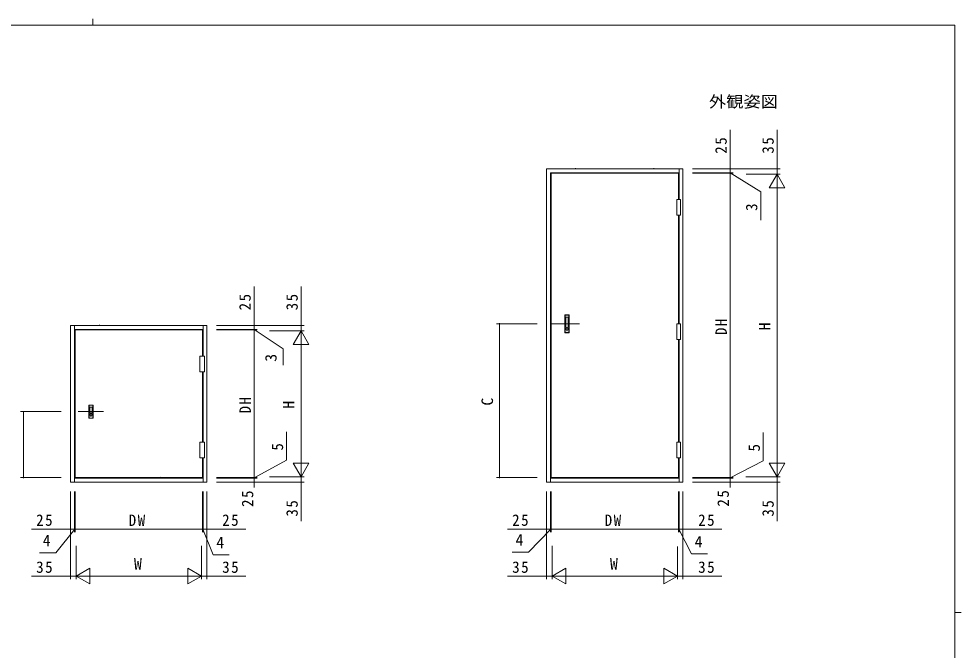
# Model space of a CAD drawing. Units: millimetres on the paper. Extents: x -297 to 270, y -210 to 193.
# Drawn here: x -43.6 to 257, y -8.5 to 193 of the extents above; entities that cross this region are included whole.
import ezdxf
from ezdxf.enums import TextEntityAlignment as Align

# ---------------------------------------------------------------- set-up
doc = ezdxf.new("R2010")
doc.units = ezdxf.units.MM
doc.linetypes.add('CHAIN2', pattern=[12, 9, -1, 1, -1])
doc.linetypes.add('DASHED3', pattern=[4, 3, -1])
for name, color, linetype, lineweight in [('0-1_USER1', 7, 'Continuous', 9), ('0-6_YKK_13', 4, 'Continuous', 9), ('0-7_YKK_D', 6, 'Continuous', 9)]:
    doc.layers.add(name, color=color, linetype=linetype, lineweight=lineweight)
doc.layers.add('0-2_YKK_ZWAK', color=7, linetype='Continuous')
doc.styles.add('ＭＳ ゴシック', font='')
doc.styles.get('ＭＳ ゴシック').set_extended_font_data('MS Gothic')

msp = doc.modelspace()

# ---------------------------------------------------------------- linework, layer by layer
at = {"layer": '0-1_USER1'}
for p, q in [((-19.99, 193), (-19.99, 191)), ((255, 191), (-295, 191)), ((255, 191), (255, -184)), ((255, 3.5), (257, 3.5))]:
    msp.add_line(p, q, dxfattribs=at)
at = {"layer": '0-6_YKK_13'}
for p, q in [((124.768, 145.121), (124.768, 45.121)), ((168.268, 145.121), (124.768, 145.121)), ((167.018, 135.371), (167.018, 145.121)), ((168.268, 45.121), (168.268, 145.121)), ((126.018, 45.121), (126.018, 143.871)), ((126.018, 143.871), (167.018, 143.871)), ((126.218, 46.621), (126.218, 143.721)), ((126.218, 143.721), (166.818, 143.721)), ((166.818, 143.721), (166.818, 135.371)), ((168.268, 143.371), (168.218, 143.371)), ((166.318, 135.371), (167.518, 135.371)), ((166.318, 135.371), (166.318, 130.371)), ((167.518, 135.371), (167.518, 130.371)), ((166.318, 130.371), (167.518, 130.371)), ((166.818, 130.371), (166.818, 95.669)), ((167.018, 95.669), (167.018, 130.371)), ((130.593, 98.444), (130.593, 92.894)), ((130.668, 92.919), (130.668, 98.419)), ((131.843, 98.544), (130.693, 98.544)), ((130.718, 98.469), (131.818, 98.469)), ((130.868, 97.819), (130.868, 94.819)), ((130.868, 97.819), (131.668, 97.819)), ((131.668, 97.819), (131.668, 94.819)), ((131.868, 92.919), (131.868, 98.419)), ((131.943, 92.894), (131.943, 98.444)), ((-27.074, 95.121), (-27.074, 45.121)), ((16.426, 95.121), (-27.074, 95.121)), ((-25.824, 45.121), (-25.824, 95.121)), ((-25.824, 93.871), (15.176, 93.871)), ((-25.624, 46.621), (-25.624, 93.721)), ((-25.624, 93.721), (14.976, 93.721)), ((14.976, 93.721), (14.976, 85.371)), ((15.176, 85.371), (15.176, 95.121)), ((16.426, 93.371), (16.376, 93.371)), ((16.426, 45.121), (16.426, 95.121)), ((131.443, 94.269), (131.093, 94.269)), ((131.443, 94.219), (131.093, 94.219)), ((131.093, 93.769), (131.443, 93.769)), ((131.093, 93.719), (131.443, 93.719)), ((166.318, 95.669), (167.518, 95.669)), ((166.318, 90.669), (166.318, 95.669)), ((130.693, 92.794), (131.843, 92.794)), ((130.718, 92.869), (131.818, 92.869)), ((166.818, 90.669), (166.818, 57.871)), ((167.018, 57.871), (167.018, 90.669)), ((14.176, 85.371), (15.676, 85.371)), ((15.676, 85.371), (15.676, 80.371)), ((14.976, 80.371), (14.976, 57.871)), ((15.176, 57.871), (15.176, 80.371)), ((-21.249, 69.646), (-21.249, 65.596)), ((-21.174, 65.621), (-21.174, 69.621)), ((-19.999, 69.746), (-21.149, 69.746)), ((-21.124, 69.671), (-20.024, 69.671)), ((-19.974, 65.621), (-19.974, 69.621)), ((-19.899, 65.596), (-19.899, 69.646)), ((-20.974, 69.021), (-20.974, 67.521)), ((-20.974, 69.021), (-20.174, 69.021)), ((-20.399, 66.971), (-20.749, 66.971)), ((-20.399, 66.921), (-20.749, 66.921)), ((-20.749, 66.471), (-20.399, 66.471)), ((-20.749, 66.421), (-20.399, 66.421)), ((-20.174, 69.021), (-20.174, 67.521)), ((-21.149, 65.496), (-19.999, 65.496)), ((-21.124, 65.571), (-20.024, 65.571)), ((14.176, 57.871), (15.676, 57.871)), ((14.176, 57.871), (14.176, 52.871)), ((15.676, 57.871), (15.676, 52.871)), ((166.318, 57.871), (167.518, 57.871)), ((166.318, 57.871), (166.318, 52.871)), ((167.518, 57.871), (167.518, 52.871)), ((14.176, 52.871), (15.676, 52.871)), ((14.976, 52.871), (14.976, 46.621)), ((15.176, 45.121), (15.176, 52.871)), ((166.318, 52.871), (167.518, 52.871)), ((166.818, 52.871), (166.818, 46.621)), ((167.018, 45.121), (167.018, 52.871)), ((-27.074, 45.121), (16.426, 45.121)), ((-25.824, 46.371), (15.176, 46.371)), ((-25.624, 46.621), (14.976, 46.621)), ((-25.324, 45.121), (-25.324, 45.171)), ((1.714, 46.871), (1.664, 46.871)), ((14.676, 45.121), (14.676, 45.171)), ((15.176, 46.871), (15.126, 46.871)), ((124.768, 45.121), (168.268, 45.121)), ((126.018, 46.371), (167.018, 46.371)), ((126.218, 46.621), (166.818, 46.621)), ((126.518, 45.121), (126.518, 45.171)), ((166.518, 45.121), (166.518, 45.171)), ((168.268, 46.871), (168.218, 46.871))]:
    msp.add_line(p, q, dxfattribs=at)
at = {"layer": '0-6_YKK_13', "linetype": 'CHAIN2'}
for p, q in [((134.018, 145.121), (134.018, 145.379)), ((159.018, 145.121), (159.018, 145.287)), ((-17.824, 95.121), (-17.824, 95.379)), ((126.218, 95.669), (136.213, 95.669)), ((-24.674, 67.621), (-16.618, 67.621))]:
    msp.add_line(p, q, dxfattribs=at)
at = {"layer": '0-6_YKK_13', "linetype": 'DASHED3'}
for p, q in [((168.268, 142.471), (168.286, 142.471)), ((124.768, 135.871), (124.758, 135.871)), ((-27.074, 85.871), (-27.085, 85.871)), ((-27.074, 54.371), (-27.078, 54.371)), ((124.768, 54.371), (124.764, 54.371)), ((168.268, 48.121), (168.279, 48.121)), ((-24.074, 46.621), (-24.074, 46.613)), ((13.426, 46.371), (13.426, 46.359)), ((127.468, 46.621), (127.468, 46.613)), ((165.568, 46.371), (165.568, 46.359))]:
    msp.add_line(p, q, dxfattribs=at)
at = {"layer": '0-6_YKK_13'}
for points in [[(166.318, 90.669), (167.518, 90.669), (167.518, 95.669)], [(14.176, 85.371), (14.176, 80.371), (15.676, 80.371)]]:
    msp.add_lwpolyline(points, dxfattribs=at)
for centre in [(131.268, 93.506), (-20.574, 66.209)]:
    msp.add_circle(centre, 0.0875, dxfattribs=at)
for centre, radius, start, end in [((130.693, 98.444), 0.1, 90, 180), ((130.718, 98.419), 0.05, 90, 180), ((131.818, 98.419), 0.05, 0, 90), ((131.843, 98.444), 0.1, 0, 90), ((131.093, 93.994), 0.275, 90, 270), ((131.268, 94.819), 0.4, 180, 0), ((131.093, 93.994), 0.225, 90, 270), ((131.443, 93.994), 0.275, 270, 90), ((131.443, 93.994), 0.225, 270, 90), ((130.693, 92.894), 0.1, 180, 270), ((130.718, 92.919), 0.05, 180, 270), ((131.818, 92.919), 0.05, 270, 0), ((131.843, 92.894), 0.1, 270, 0), ((-21.149, 69.646), 0.1, 90, 180), ((-21.124, 69.621), 0.05, 90, 180), ((-20.024, 69.621), 0.05, 0, 90), ((-19.999, 69.646), 0.1, 0, 90), ((-20.749, 66.696), 0.275, 90, 270), ((-20.574, 67.521), 0.4, 180, 0), ((-20.749, 66.696), 0.225, 90, 270), ((-20.399, 66.696), 0.275, 270, 90), ((-20.399, 66.696), 0.225, 270, 90), ((-21.149, 65.596), 0.1, 180, 270), ((-21.124, 65.621), 0.05, 180, 270), ((-20.024, 65.621), 0.05, 270, 0), ((-19.999, 65.596), 0.1, 270, 0)]:
    msp.add_arc(centre, radius, start, end, dxfattribs=at)
at = {"layer": '0-7_YKK_D'}
for p, q in [((183.268, 145.121), (183.268, 157.561)), ((198.268, 145.121), (198.268, 157.561)), ((171.268, 145.121), (184.268, 145.121)), ((171.268, 145.121), (199.268, 145.121)), ((183.268, 143.871), (183.268, 145.571)), ((183.268, 143.871), (183.268, 145.121)), ((198.268, 143.371), (198.268, 145.121)), ((171.268, 143.871), (184.268, 143.871)), ((171.268, 143.721), (184.268, 143.721)), ((183.268, 143.871), (183.268, 143.721)), ((183.268, 143.871), (183.268, 142.171)), ((183.268, 143.796), (193.047, 137.735)), ((183.268, 143.721), (183.268, 46.621)), ((188.449, 143.371), (199.268, 143.371)), ((188.449, 143.371), (199.268, 143.371)), ((198.268, 143.371), (195.768, 139.041)), ((198.268, 143.371), (198.268, 141.671)), ((198.268, 143.371), (198.268, 134.711)), ((198.268, 143.371), (200.768, 139.041)), ((195.768, 139.041), (200.768, 139.041)), ((198.268, 138.371), (198.268, 51.871)), ((193.047, 137.735), (193.047, 128.695)), ((31.426, 95.121), (31.426, 107.561)), ((46.426, 95.121), (46.426, 107.561)), ((19.426, 95.121), (32.426, 95.121)), ((19.426, 95.121), (47.426, 95.121)), ((19.426, 93.871), (32.426, 93.871)), ((19.426, 93.871), (32.426, 93.871)), ((19.426, 93.721), (32.426, 93.721)), ((31.426, 93.871), (31.426, 95.571)), ((31.426, 93.871), (31.426, 95.121)), ((31.426, 93.871), (31.426, 93.721)), ((31.426, 93.871), (31.426, 93.721)), ((31.426, 93.871), (31.426, 92.171)), ((31.426, 93.796), (40.726, 87.672)), ((31.426, 93.721), (31.426, 92.021)), ((31.426, 93.721), (31.426, 46.621)), ((36.341, 93.371), (47.426, 93.371)), ((37.214, 93.371), (47.426, 93.371)), ((46.426, 93.371), (43.926, 89.041)), ((46.426, 93.371), (46.426, 95.121)), ((46.426, 93.371), (46.426, 91.671)), ((46.426, 93.371), (48.926, 89.041)), ((46.426, 93.371), (46.426, 84.711)), ((121.768, 95.669), (108.768, 95.669)), ((109.768, 95.669), (109.768, 46.621)), ((40.726, 87.672), (40.726, 82.472)), ((43.926, 89.041), (48.926, 89.041)), ((46.426, 88.371), (46.426, 51.871)), ((-30.074, 67.621), (-43.074, 67.621)), ((-42.074, 67.621), (-42.074, 46.621)), ((41.778, 52.183), (41.778, 61.223)), ((193.883, 51.903), (193.883, 60.943)), ((46.426, 46.871), (46.426, 55.531)), ((198.268, 46.871), (198.268, 55.531)), ((31.426, 46.496), (41.778, 52.183)), ((46.426, 46.871), (43.926, 51.201)), ((48.926, 51.201), (43.926, 51.201)), ((46.426, 46.871), (48.926, 51.201)), ((183.268, 46.496), (193.883, 51.903)), ((200.768, 51.201), (195.768, 51.201)), ((198.268, 46.871), (195.768, 51.201)), ((198.268, 46.871), (200.768, 51.201)), ((31.426, 46.621), (31.426, 48.321)), ((46.426, 46.871), (46.426, 48.571)), ((183.268, 46.621), (183.268, 48.321)), ((198.268, 46.871), (198.268, 48.571)), ((-30.074, 46.621), (-43.074, 46.621)), ((19.426, 46.621), (32.426, 46.621)), ((19.426, 46.371), (32.426, 46.371)), ((19.426, 46.371), (32.426, 46.371)), ((19.426, 45.121), (32.426, 45.121)), ((19.426, 45.121), (47.426, 45.121)), ((31.426, 46.371), (31.426, 48.071)), ((31.426, 46.371), (31.426, 46.621)), ((31.426, 46.371), (31.426, 46.621)), ((31.426, 45.121), (31.426, 46.371)), ((31.426, 46.371), (31.426, 44.671)), ((31.426, 45.121), (31.426, 43.421)), ((36.341, 46.871), (47.426, 46.871)), ((36.341, 46.871), (47.426, 46.871)), ((46.426, 46.871), (46.426, 45.121)), ((46.426, 45.121), (46.426, 32.681)), ((121.768, 46.621), (108.768, 46.621)), ((171.268, 46.621), (184.268, 46.621)), ((171.268, 46.371), (184.268, 46.371)), ((171.268, 45.121), (184.268, 45.121)), ((171.268, 45.121), (199.268, 45.121)), ((183.268, 46.371), (183.268, 48.071)), ((183.268, 46.621), (183.268, 46.371)), ((183.268, 46.621), (183.268, 46.371)), ((183.268, 45.121), (183.268, 46.371)), ((183.268, 46.371), (183.268, 44.671)), ((183.268, 45.121), (183.268, 43.421)), ((188.342, 46.871), (199.268, 46.871)), ((188.342, 46.871), (199.268, 46.871)), ((198.268, 46.871), (198.268, 45.121)), ((198.268, 45.121), (198.268, 32.681)), ((-27.074, 42.121), (-27.074, 29.121)), ((-27.074, 42.121), (-27.074, 14.121)), ((-25.824, 42.121), (-25.824, 29.121)), ((-25.824, 42.121), (-25.824, 29.121)), ((-25.624, 42.121), (-25.624, 29.121)), ((14.976, 42.121), (14.976, 29.121)), ((15.176, 42.121), (15.176, 29.121)), ((15.176, 42.121), (15.176, 29.121)), ((16.426, 42.121), (16.426, 29.121)), ((16.426, 42.121), (16.426, 14.121)), ((124.768, 42.121), (124.768, 29.121)), ((124.768, 42.121), (124.768, 14.121)), ((126.018, 42.121), (126.018, 29.121)), ((126.218, 42.121), (126.218, 29.121)), ((166.818, 42.121), (166.818, 29.121)), ((167.018, 42.121), (167.018, 29.121)), ((168.268, 42.121), (168.268, 29.121)), ((168.268, 42.121), (168.268, 14.121)), ((-27.074, 30.121), (-39.514, 30.121)), ((-25.724, 30.121), (-31.827, 22.576)), ((-25.824, 30.121), (-27.524, 30.121)), ((-25.824, 30.121), (-27.074, 30.121)), ((-25.824, 30.121), (-25.624, 30.121)), ((-25.824, 30.121), (-25.624, 30.121)), ((-25.824, 30.121), (-24.124, 30.121)), ((-25.624, 30.121), (-23.924, 30.121)), ((-25.624, 30.121), (14.976, 30.121)), ((14.976, 30.121), (13.276, 30.121)), ((15.176, 30.121), (13.476, 30.121)), ((15.176, 30.121), (14.976, 30.121)), ((15.176, 30.121), (14.976, 30.121)), ((15.076, 30.121), (18.344, 21.944)), ((15.176, 30.121), (16.426, 30.121)), ((15.176, 30.121), (16.876, 30.121)), ((16.426, 30.121), (28.866, 30.121)), ((124.768, 30.121), (112.328, 30.121)), ((126.118, 30.121), (119, 22.763)), ((126.018, 30.121), (124.318, 30.121)), ((126.018, 30.121), (124.768, 30.121)), ((126.018, 30.121), (126.218, 30.121)), ((126.018, 30.121), (127.718, 30.121)), ((126.218, 30.121), (166.818, 30.121)), ((166.818, 30.121), (165.118, 30.121)), ((167.018, 30.121), (165.318, 30.121)), ((166.818, 30.121), (167.018, 30.121)), ((166.918, 30.121), (170.931, 22.202)), ((167.018, 30.121), (168.268, 30.121)), ((168.268, 30.121), (180.708, 30.121)), ((-25.324, 24.805), (-25.324, 14.121)), ((-25.324, 24.805), (-25.324, 14.121)), ((14.676, 24.824), (14.676, 14.121)), ((14.676, 24.824), (14.676, 14.121)), ((126.518, 24.831), (126.518, 14.121)), ((126.518, 24.831), (126.518, 14.121)), ((166.518, 24.626), (166.518, 14.121)), ((166.518, 24.626), (166.518, 14.121)), ((-31.827, 22.576), (-37.027, 22.576)), ((18.344, 21.944), (23.544, 21.944)), ((119, 22.763), (113.8, 22.763)), ((170.931, 22.202), (176.131, 22.202)), ((-27.074, 15.121), (-39.514, 15.121)), ((-25.324, 15.121), (-27.074, 15.121)), ((-25.324, 15.121), (-20.994, 17.621)), ((-25.324, 15.121), (-16.664, 15.121)), ((-25.324, 15.121), (-20.994, 12.621)), ((-25.324, 15.121), (-23.624, 15.121)), ((-20.994, 12.621), (-20.994, 17.621)), ((-20.324, 15.121), (9.676, 15.121)), ((14.676, 15.121), (6.016, 15.121)), ((14.676, 15.121), (10.346, 17.621)), ((10.346, 17.621), (10.346, 12.621)), ((14.676, 15.121), (10.346, 12.621)), ((14.676, 15.121), (12.976, 15.121)), ((14.676, 15.121), (16.426, 15.121)), ((16.426, 15.121), (28.866, 15.121)), ((124.768, 15.121), (112.328, 15.121)), ((126.518, 15.121), (124.768, 15.121)), ((126.518, 15.121), (130.848, 17.621)), ((126.518, 15.121), (128.218, 15.121)), ((126.518, 15.121), (135.178, 15.121)), ((126.518, 15.121), (130.848, 12.621)), ((130.848, 12.621), (130.848, 17.621)), ((131.518, 15.121), (161.518, 15.121)), ((166.518, 15.121), (157.858, 15.121)), ((162.188, 17.621), (162.188, 12.621)), ((166.518, 15.121), (162.188, 17.621)), ((166.518, 15.121), (162.188, 12.621)), ((166.518, 15.121), (164.818, 15.121)), ((166.518, 15.121), (168.268, 15.121)), ((168.268, 15.121), (180.708, 15.121))]:
    msp.add_line(p, q, dxfattribs=at)
for points in [[(183.268, 143.871), (183.268, 143.721), (183.268, 142.021)], [(126.018, 30.121), (126.218, 30.121), (127.918, 30.121)], [(166.818, 30.121), (167.018, 30.121), (168.718, 30.121)]]:
    msp.add_lwpolyline(points, dxfattribs=at)
for centre, start, end in [((183.268, 145.121), 90, 270), ((183.268, 145.121), 270, 90), ((198.268, 145.121), 90, 270), ((198.268, 145.121), 270, 90), ((183.268, 143.871), 90, 270), ((183.268, 143.721), 90, 270), ((183.268, 143.721), 90, 270), ((183.268, 143.871), 270, 90), ((183.268, 143.721), 270, 90), ((183.268, 143.721), 270, 90), ((31.426, 95.121), 90, 270), ((31.426, 93.871), 90, 270), ((31.426, 93.871), 90, 270), ((31.426, 93.721), 90, 270), ((31.426, 93.721), 90, 270), ((31.426, 95.121), 270, 90), ((31.426, 93.871), 270, 90), ((31.426, 93.871), 270, 90), ((31.426, 93.721), 270, 90), ((31.426, 93.721), 270, 90), ((46.426, 95.121), 90, 270), ((46.426, 95.121), 270, 90), ((109.768, 95.669), 90, 270), ((109.768, 95.669), 270, 90), ((-42.074, 67.621), 90, 270), ((-42.074, 67.621), 270, 90), ((-42.074, 46.621), 90, 270), ((-42.074, 46.621), 270, 90), ((31.426, 46.621), 90, 270), ((31.426, 46.621), 90, 270), ((31.426, 46.371), 90, 270), ((31.426, 46.371), 90, 270), ((31.426, 45.121), 90, 270), ((31.426, 46.621), 270, 90), ((31.426, 46.621), 270, 90), ((31.426, 46.371), 270, 90), ((31.426, 46.371), 270, 90), ((31.426, 45.121), 270, 90), ((46.426, 45.121), 90, 270), ((46.426, 45.121), 270, 90), ((109.768, 46.621), 90, 270), ((109.768, 46.621), 270, 90), ((183.268, 46.621), 90, 270), ((183.268, 46.621), 90, 270), ((183.268, 46.371), 90, 270), ((183.268, 46.371), 90, 270), ((183.268, 45.121), 90, 270), ((183.268, 46.621), 270, 90), ((183.268, 46.621), 270, 90), ((183.268, 46.371), 270, 90), ((183.268, 46.371), 270, 90), ((183.268, 45.121), 270, 90), ((198.268, 45.121), 90, 270), ((198.268, 45.121), 270, 90), ((-27.074, 30.121), 0, 180), ((-27.074, 30.121), 180, 0), ((-25.824, 30.121), 0, 180), ((-25.824, 30.121), 0, 180), ((-25.824, 30.121), 180, 0), ((-25.824, 30.121), 180, 0), ((-25.624, 30.121), 0, 180), ((-25.624, 30.121), 0, 180), ((-25.624, 30.121), 180, 0), ((-25.624, 30.121), 180, 0), ((14.976, 30.121), 0, 180), ((14.976, 30.121), 0, 180), ((14.976, 30.121), 180, 0), ((14.976, 30.121), 180, 0), ((15.176, 30.121), 0, 180), ((15.176, 30.121), 0, 180), ((15.176, 30.121), 180, 0), ((15.176, 30.121), 180, 0), ((16.426, 30.121), 0, 180), ((16.426, 30.121), 180, 0), ((124.768, 30.121), 0, 180), ((124.768, 30.121), 180, 0), ((126.018, 30.121), 0, 180), ((126.018, 30.121), 180, 0), ((126.218, 30.121), 0, 180), ((126.218, 30.121), 0, 180), ((126.218, 30.121), 180, 0), ((126.218, 30.121), 180, 0), ((166.818, 30.121), 0, 180), ((166.818, 30.121), 0, 180), ((166.818, 30.121), 180, 0), ((166.818, 30.121), 180, 0), ((167.018, 30.121), 0, 180), ((167.018, 30.121), 180, 0), ((168.268, 30.121), 0, 180), ((168.268, 30.121), 180, 0), ((-27.074, 15.121), 0, 180), ((-27.074, 15.121), 180, 0), ((16.426, 15.121), 0, 180), ((16.426, 15.121), 180, 0), ((124.768, 15.121), 0, 180), ((124.768, 15.121), 180, 0), ((168.268, 15.121), 0, 180), ((168.268, 15.121), 180, 0)]:
    msp.add_arc(centre, 0.106, start, end, dxfattribs=at)

# ---------------------------------------------------------------- texts
at = {"layer": '0-2_YKK_ZWAK', "color": 3, "style": 'ＭＳ ゴシック', "width": 1.1}
msp.add_text('外観姿図', height=3.666, dxfattribs=at).set_placement((176.554, 163.632), align=Align.BOTTOM_LEFT)
at = {"layer": '0-7_YKK_D', "color": 3, "style": 'ＭＳ ゴシック'}
for s, p in [('H', (197.268, 93.574)), ('3', (39.726, 83.561)), ('H', (45.426, 68.574)), ('C', (108.768, 69.561))]:
    msp.add_text(s, height=3.666, rotation=90, dxfattribs=at).set_placement(p, align=Align.BOTTOM_LEFT)
for s, p in [('4', (-35.974, 23.576)), ('4', (19.397, 22.944)), ('4', (114.852, 23.763)), ('4', (171.984, 23.202)), ('W', (-6.859, 16.121)), ('W', (144.983, 16.121))]:
    msp.add_text(s, height=3.666, dxfattribs=at).set_placement(p, align=Align.BOTTOM_LEFT)
at = {"layer": '0-7_YKK_D', "color": 3, "char_height": 3.666, "attachment_point": 7, "rotation": 90, "style": 'ＭＳ ゴシック'}
for s, insert in [('\\T1.21;\\W0.95;25', (182.268, 149.959)), ('\\T1.21;\\W0.95;35', (197.268, 149.971)), ('\\T1.21;\\W0.95;3\\~', (192.032, 131.705)), ('\\T1.21;\\W0.95;25', (30.426, 99.959)), ('\\T1.21;\\W0.95;35', (45.426, 99.971)), ('\\T1.21;\\W0.95;DH', (182.268, 92.065)), ('\\T1.21;\\W0.95;DH', (30.426, 67.065)), ('\\T1.21;\\W0.95;5\\~', (40.762, 55.192)), ('\\T1.21;\\W0.95;5\\~', (192.868, 54.913)), ('\\T1.21;\\W0.95;25', (31.241, 37.221)), ('\\T1.21;\\W0.95;25', (182.953, 37.328)), ('\\T1.21;\\W0.95;35', (45.426, 34.131)), ('\\T1.21;\\W0.95;35', (197.268, 34.131))]:
    msp.add_mtext(s, dxfattribs=dict(at, insert=insert))
at = {"layer": '0-7_YKK_D', "color": 3, "char_height": 3.666, "attachment_point": 7, "style": 'ＭＳ ゴシック'}
for s, insert in [('\\T1.21;\\W0.95;25', (-38.076, 31.121)), ('\\T1.21;\\W0.95;DW', (-8.54, 31.121)), ('\\T1.21;\\W0.95;25', (21.264, 31.121)), ('\\T1.21;\\W0.95;25', (113.766, 31.121)), ('\\T1.21;\\W0.95;DW', (143.302, 31.121)), ('\\T1.21;\\W0.95;25', (173.106, 31.121)), ('\\T1.21;\\W0.95;35', (-38.064, 16.121)), ('\\T1.21;\\W0.95;35', (21.276, 16.121)), ('\\T1.21;\\W0.95;35', (113.778, 16.121)), ('\\T1.21;\\W0.95;35', (173.118, 16.121))]:
    msp.add_mtext(s, dxfattribs=dict(at, insert=insert))

doc.saveas('drawing.dxf')
